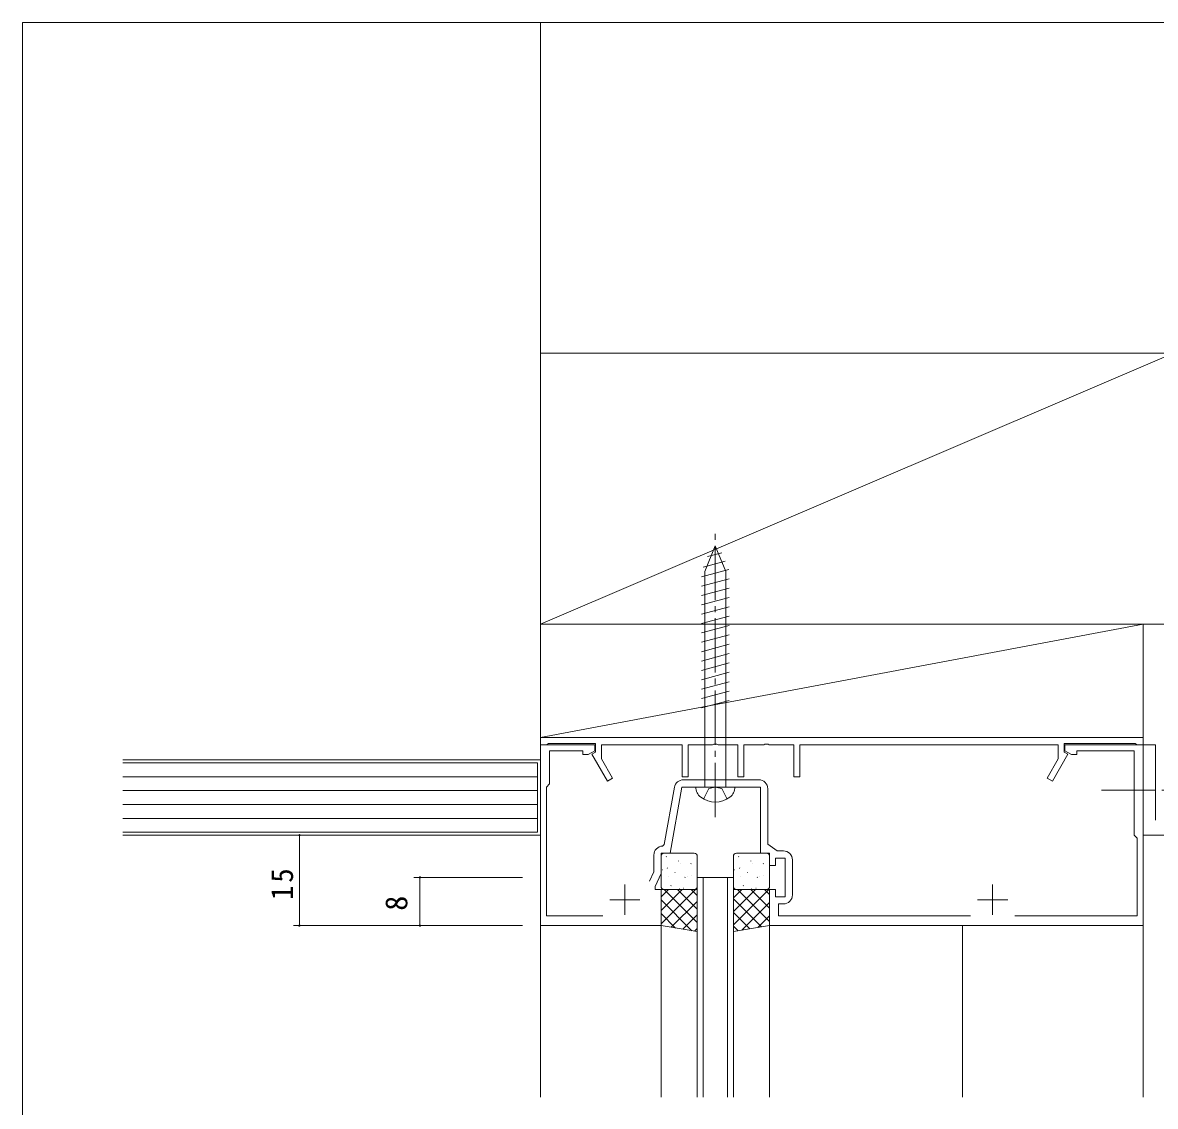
# Model space of a CAD drawing. Units: millimetres on the paper. Extents: x -420 to 373, y -297 to 267.
# Drawn here: x -417.7 to -229.8, y 84.5 to 264.4 of the extents above; entities that cross this region are included whole.
import ezdxf
from ezdxf.enums import TextEntityAlignment as Align

# ---------------------------------------------------------------- set-up
doc = ezdxf.new("R2010")
doc.units = ezdxf.units.MM
doc.linetypes.add('CHAIN2', pattern=[12, 9, -1, 1, -1])
doc.linetypes.add('DASHED3', pattern=[4, 3, -1])
for name, color, linetype, lineweight in [('0-1_YKK_ZWAK', 7, 'Continuous', 9), ('0-3_YKK_11', 7, 'Continuous', 9), ('0-4_YKK_12', 2, 'Continuous', 9), ('0-5_YSS_K', 3, 'Continuous', 9), ('0-6_YKK_13', 4, 'Continuous', 9), ('0-7_YKK_D', 6, 'Continuous', 9)]:
    doc.layers.add(name, color=color, linetype=linetype, lineweight=lineweight)
doc.styles.add('ＭＳ ゴシック', font='')
doc.styles.get('ＭＳ ゴシック').set_extended_font_data('MS Gothic')

msp = doc.modelspace()

# ---------------------------------------------------------------- linework, layer by layer
at = {"layer": '0-1_YKK_ZWAK'}
for p in [(-417.7, -260.6), (352.3, 264.4)]:
    msp.add_line(p, (-417.7, 264.4), dxfattribs=at)
at = {"layer": '0-3_YKK_11'}
for p, q in [((-331.783, 144.541), (-331.783, 145.741)), ((-331.783, 145.741), (-231.783, 145.741)), ((-330.437, 144.741), (-330.61, 144.641)), ((-322.683, 144.741), (-330.437, 144.741)), ((-322.683, 143.341), (-322.683, 144.741)), ((-244.883, 144.741), (-244.883, 143.341)), ((-233.13, 144.741), (-244.883, 144.741)), ((-232.957, 144.641), (-233.13, 144.741)), ((-231.783, 145.741), (-231.783, 144.541)), ((-331.783, 144.541), (-331.783, 114.541)), ((-322.783, 144.541), (-331.783, 144.541)), ((-330.783, 144.541), (-331.783, 144.541)), ((-330.61, 144.641), (-330.783, 144.541)), ((-330.283, 143.541), (-324.783, 143.541)), ((-330.283, 138.041), (-330.283, 143.541)), ((-324.783, 143.541), (-324.783, 142.911)), ((-324.783, 142.911), (-323.875, 142.911)), ((-323.875, 142.911), (-322.783, 143.541)), ((-323.293, 142.989), (-322.683, 143.341)), ((-320.696, 138.491), (-323.293, 142.989)), ((-322.783, 143.541), (-322.783, 144.541)), ((-321.683, 144.541), (-321.683, 142.201)), ((-308.283, 144.541), (-321.683, 144.541)), ((-308.283, 139.241), (-308.283, 144.541)), ((-307.283, 144.541), (-307.283, 139.241)), ((-303.242, 144.541), (-307.283, 144.541)), ((-303.058, 144.661), (-303.242, 144.541)), ((-302.508, 144.661), (-303.058, 144.661)), ((-302.325, 144.541), (-302.508, 144.661)), ((-299.033, 144.541), (-302.325, 144.541)), ((-299.033, 139.241), (-299.033, 144.541)), ((-298.033, 144.541), (-298.033, 139.241)), ((-294.742, 144.541), (-298.033, 144.541)), ((-294.558, 144.661), (-294.742, 144.541)), ((-294.008, 144.661), (-294.558, 144.661)), ((-293.825, 144.541), (-294.008, 144.661)), ((-289.783, 144.541), (-293.825, 144.541)), ((-289.783, 139.241), (-289.783, 144.541)), ((-288.783, 144.541), (-288.783, 139.241)), ((-245.883, 144.541), (-288.783, 144.541)), ((-244.274, 142.989), (-246.87, 138.491)), ((-245.883, 142.201), (-245.883, 144.541)), ((-244.883, 143.341), (-244.274, 142.989)), ((-244.783, 144.541), (-244.783, 143.541)), ((-231.783, 144.541), (-244.783, 144.541)), ((-244.783, 143.541), (-243.692, 142.911)), ((-243.692, 142.911), (-242.783, 142.911)), ((-242.783, 143.541), (-233.283, 143.541)), ((-242.783, 142.911), (-242.783, 143.541)), ((-233.283, 143.541), (-233.283, 129.541)), ((-232.783, 144.541), (-232.957, 144.641)), ((-231.783, 144.541), (-232.783, 144.541)), ((-231.783, 144.541), (-229.783, 144.541)), ((-231.783, 131.041), (-231.783, 144.541)), ((-231.783, 114.541), (-231.783, 144.541)), ((-229.783, 144.541), (-229.783, 132.041)), ((-321.683, 142.201), (-319.83, 138.991)), ((-247.737, 138.991), (-245.883, 142.201)), ((-307.283, 139.241), (-308.283, 139.241)), ((-298.033, 139.241), (-299.033, 139.241)), ((-288.783, 139.241), (-289.783, 139.241)), ((-330.783, 137.541), (-330.283, 138.041)), ((-330.783, 116.141), (-330.783, 137.541)), ((-319.83, 138.991), (-320.696, 138.491)), ((-309.569, 137.502), (-311.247, 127.988)), ((-310.283, 126.541), (-308.344, 137.541)), ((-308.344, 137.541), (-295.283, 137.541)), ((-295.583, 138.741), (-308.092, 138.741)), ((-295.283, 137.541), (-295.283, 126.541)), ((-294.083, 128.041), (-294.083, 137.241)), ((-246.87, 138.491), (-247.737, 138.991)), ((-231.783, 129.541), (-231.783, 131.041)), ((-311.247, 127.988), (-311.532, 127.74)), ((-292.512, 126.941), (-294.083, 128.041)), ((-233.283, 129.541), (-232.783, 129.041)), ((-232.783, 129.041), (-232.783, 116.141)), ((-211.783, 129.541), (-231.783, 129.541)), ((-312.983, 126.241), (-312.983, 123.452)), ((-311.783, 126.541), (-310.283, 126.541)), ((-311.783, 123.186), (-311.783, 126.541)), ((-295.283, 126.541), (-293.783, 126.541)), ((-293.783, 126.541), (-293.783, 124.541)), ((-291.483, 126.941), (-292.512, 126.941)), ((-293.783, 124.541), (-292.783, 124.541)), ((-292.783, 125.741), (-291.183, 125.741)), ((-292.783, 124.541), (-292.783, 125.741)), ((-291.183, 125.741), (-291.183, 119.341)), ((-289.983, 119.641), (-289.983, 125.441)), ((-312.983, 123.452), (-313.69, 121.937)), ((-312.783, 121.041), (-311.783, 123.186)), ((-317.783, 121.341), (-317.783, 116.341)), ((-312.783, 120.541), (-312.783, 121.041)), ((-311.783, 120.541), (-312.783, 120.541)), ((-311.783, 114.541), (-311.783, 120.541)), ((-293.783, 120.541), (-293.783, 114.541)), ((-292.783, 120.541), (-293.783, 120.541)), ((-292.783, 119.341), (-292.783, 120.541)), ((-256.783, 121.341), (-256.783, 116.341)), ((-320.283, 118.841), (-315.283, 118.841)), ((-291.183, 119.341), (-292.783, 119.341)), ((-259.283, 118.841), (-254.283, 118.841)), ((-292.283, 118.141), (-291.483, 118.141)), ((-292.283, 116.141), (-292.283, 118.141)), ((-321.467, 116.141), (-330.783, 116.141)), ((-260.467, 116.141), (-292.283, 116.141)), ((-232.783, 116.141), (-253.1, 116.141)), ((-331.783, 114.541), (-311.783, 114.541)), ((-293.783, 114.541), (-231.783, 114.541))]:
    msp.add_line(p, q, dxfattribs=at)
for centre, start, end in [((-308.092, 137.241), 90, 169.99998), ((-295.583, 137.241), 0, 89.99998), ((-311.483, 126.241), 91.8726, 179.99998), ((-291.483, 125.441), 0, 89.99998), ((-291.483, 119.641), 270, 359.99998)]:
    msp.add_arc(centre, 1.5, start, end, dxfattribs=at)
at = {"layer": '0-4_YKK_12'}
for p, q in [((-331.783, 86.041), (-331.783, 144.542)), ((-261.783, 144.54), (-270.503, 144.541)), ((-231.783, 86.041), (-231.783, 144.54)), ((-305.783, 86.041), (-305.783, 122.542)), ((-305.783, 122.542), (-299.783, 122.542)), ((-304.783, 122.542), (-304.783, 86.041)), ((-300.783, 86.041), (-300.783, 122.542)), ((-299.783, 122.542), (-299.783, 86.041)), ((-311.783, 86.041), (-311.783, 114.542)), ((-293.783, 86.041), (-293.783, 114.542)), ((-261.783, 86.041), (-261.783, 114.541))]:
    msp.add_line(p, q, dxfattribs=at)
at = {"layer": '0-5_YSS_K'}
for p, q in [((-331.783, 219.541), (-331.783, 264.4)), ((-331.783, 209.541), (-331.783, 264.4)), ((-331.783, 164.541), (-226.783, 209.541)), ((-231.783, 164.541), (-331.783, 145.741)), ((-332.283, 139.241), (-401.101, 139.241)), ((-332.283, 136.941), (-401.101, 136.941)), ((-332.283, 134.641), (-401.101, 134.641)), ((-332.283, 132.341), (-401.101, 132.341))]:
    msp.add_line(p, q, dxfattribs=at)
msp.add_lwpolyline([(-226.783, 164.541), (-226.783, 209.541), (-331.783, 209.541), (-331.783, 164.541)], close=True, dxfattribs=at)
for points in [[(-331.783, 164.541), (-331.783, 145.741), (-231.783, 145.741)], [(-331.783, 164.541), (-231.783, 164.541), (-231.783, 145.741)], [(-401.101, 142.041), (-331.783, 142.041), (-331.783, 129.541), (-401.101, 129.541)], [(-401.101, 141.541), (-332.283, 141.541), (-332.283, 130.041), (-401.101, 130.041)]]:
    msp.add_lwpolyline(points, dxfattribs=at)
at = {"layer": '0-6_YKK_13', "linetype": 'CHAIN2'}
for p, q in [((-302.783, 132.541), (-302.783, 180.041)), ((-238.734, 137.041), (-224.876, 137.041))]:
    msp.add_line(p, q, dxfattribs=at)
at = {"layer": '0-6_YKK_13'}
for p, q in [((-302.783, 177.541), (-304.533, 173.316)), ((-302.783, 177.541), (-301.033, 173.316)), ((-302.783, 177.541), (-301.033, 173.316)), ((-304.826, 174.048), (-301.149, 175.033)), ((-304.102, 175.794), (-301.728, 176.431)), ((-305.083, 172.426), (-300.57, 173.635)), ((-304.533, 137.541), (-304.533, 173.316)), ((-301.033, 137.541), (-301.033, 173.316)), ((-305.083, 170.873), (-300.483, 172.105)), ((-305.083, 169.32), (-300.483, 170.552)), ((-305.083, 167.767), (-300.483, 169)), ((-305.083, 166.214), (-300.483, 167.447)), ((-305.083, 164.661), (-300.483, 165.894)), ((-305.083, 163.108), (-300.483, 164.341)), ((-305.083, 161.555), (-300.483, 162.788)), ((-305.083, 160.002), (-300.483, 161.235)), ((-305.083, 158.449), (-300.483, 159.682)), ((-305.083, 156.897), (-300.483, 158.129)), ((-305.083, 155.344), (-300.483, 156.576)), ((-305.083, 153.791), (-300.483, 155.023)), ((-305.083, 152.238), (-300.483, 153.47)), ((-305.083, 150.685), (-300.483, 151.917)), ((-299.533, 137.541), (-306.033, 137.541)), ((-311.783, 126.042), (-311.783, 121.042)), ((-306.283, 126.542), (-311.283, 126.542)), ((-310.939, 125.978), (-310.895, 126.002)), ((-305.783, 121.042), (-305.783, 126.042)), ((-299.783, 126.042), (-299.783, 121.042)), ((-294.283, 126.542), (-299.283, 126.542)), ((-298.939, 125.978), (-298.895, 126.002)), ((-293.783, 121.042), (-293.783, 126.042)), ((-310.747, 124.034), (-310.701, 124.122)), ((-308.914, 125.244), (-308.871, 125.268)), ((-308.601, 124.824), (-308.594, 124.832)), ((-306.838, 124.812), (-306.794, 124.836)), ((-298.747, 124.034), (-298.701, 124.122)), ((-296.914, 125.244), (-296.871, 125.268)), ((-296.601, 124.824), (-296.594, 124.832)), ((-294.838, 124.812), (-294.794, 124.836)), ((-311.582, 123.787), (-311.538, 123.811)), ((-310.576, 122.619), (-310.569, 122.627)), ((-309.506, 123.354), (-309.462, 123.378)), ((-307.858, 122.509), (-307.811, 122.597)), ((-307.481, 122.62), (-307.437, 122.644)), ((-306.815, 122.804), (-306.808, 122.812)), ((-299.582, 123.787), (-299.538, 123.811)), ((-298.576, 122.619), (-298.569, 122.627)), ((-297.506, 123.354), (-297.462, 123.378)), ((-295.858, 122.509), (-295.811, 122.597)), ((-295.481, 122.62), (-295.437, 122.644)), ((-294.815, 122.804), (-294.808, 122.812)), ((-311.783, 119.298), (-310.539, 120.542)), ((-311.783, 117.053), (-308.294, 120.542)), ((-311.783, 114.808), (-306.049, 120.542)), ((-305.783, 115.04), (-311.285, 120.542)), ((-311.283, 120.542), (-306.283, 120.542)), ((-310.149, 121.163), (-310.105, 121.187)), ((-305.783, 117.285), (-309.04, 120.542)), ((-308.756, 120.637), (-308.75, 120.644)), ((-308.072, 120.73), (-308.028, 120.754)), ((-305.783, 119.53), (-306.795, 120.542)), ((-299.783, 119.13), (-298.372, 120.542)), ((-299.783, 116.885), (-296.127, 120.542)), ((-299.783, 114.64), (-293.882, 120.542)), ((-299.283, 120.542), (-294.283, 120.542)), ((-293.783, 115.208), (-299.118, 120.542)), ((-298.149, 121.163), (-298.105, 121.187)), ((-293.783, 117.453), (-296.873, 120.542)), ((-296.756, 120.637), (-296.75, 120.644)), ((-296.072, 120.73), (-296.028, 120.754)), ((-293.783, 119.698), (-294.628, 120.542)), ((-306.68, 113.691), (-311.783, 118.795)), ((-310.087, 114.259), (-305.783, 118.563)), ((-295.137, 114.316), (-299.783, 118.962)), ((-298.407, 113.771), (-293.783, 118.395)), ((-309.374, 114.14), (-311.783, 116.55)), ((-297.062, 113.996), (-299.783, 116.717)), ((-308.162, 113.938), (-305.783, 116.317)), ((-295.713, 114.22), (-293.783, 116.15)), ((-306.238, 113.618), (-305.783, 114.072)), ((-298.986, 113.675), (-299.783, 114.472))]:
    msp.add_line(p, q, dxfattribs=at)
at = {"layer": '0-6_YKK_13', "linetype": 'DASHED3'}
for p, q in [((-304.733, 135.549), (-303.876, 137.269)), ((-302.783, 137.541), (-303.876, 137.269)), ((-302.783, 137.541), (-301.691, 137.269)), ((-300.833, 135.549), (-301.691, 137.269))]:
    msp.add_line(p, q, dxfattribs=at)
at = {"layer": '0-6_YKK_13'}
for points in [[(-305.783, 113.542), (-311.783, 114.542), (-311.783, 120.542), (-305.783, 120.542)], [(-299.783, 113.542), (-293.783, 114.542), (-293.783, 120.542), (-299.783, 120.542)]]:
    msp.add_lwpolyline(points, close=True, dxfattribs=at)
for centre, radius, start, end in [((-303.933, 137.529), 2.1, 179.66112, 232.75082), ((-301.633, 137.529), 2.1, 307.24916, 0.33887), ((-302.783, 139.041), 4, 232.75082, 307.24916), ((-311.283, 126.042), 0.5, 90, 180), ((-306.283, 126.042), 0.5, 0, 90), ((-299.283, 126.042), 0.5, 90, 180), ((-294.283, 126.042), 0.5, 0, 90), ((-311.283, 121.042), 0.5, 180, 270), ((-306.283, 121.042), 0.5, 270, 0), ((-299.283, 121.042), 0.5, 180, 270), ((-294.283, 121.042), 0.5, 270, 0)]:
    msp.add_arc(centre, radius, start, end, dxfattribs=at)
at = {"layer": '0-7_YKK_D'}
for p, q in [((-334.783, 129.541), (-372.784, 129.541)), ((-371.783, 114.541), (-371.784, 129.541)), ((-334.783, 122.542), (-352.783, 122.542)), ((-351.783, 114.541), (-351.783, 122.542)), ((-334.783, 114.541), (-372.783, 114.541)), ((-334.783, 114.541), (-352.783, 114.541))]:
    msp.add_line(p, q, dxfattribs=at)
for centre, start, end in [((-371.784, 129.541), 90.00063, 270.00063), ((-371.784, 129.541), 270.00063, 90.00063), ((-351.783, 122.542), 90, 270), ((-351.783, 122.542), 270, 90), ((-371.783, 114.541), 90.00063, 270.00063), ((-371.783, 114.541), 270.00063, 90.00063), ((-351.783, 114.541), 90, 270), ((-351.783, 114.541), 270, 90)]:
    msp.add_arc(centre, 0.106, start, end, dxfattribs=at)

# ---------------------------------------------------------------- texts
at = {"layer": '0-7_YKK_D', "color": 3, "style": 'ＭＳ ゴシック'}
msp.add_text('8', height=3.666, rotation=90, dxfattribs=at).set_placement((-352.783, 117.007), align=Align.BOTTOM_LEFT)
at = {"layer": '0-7_YKK_D', "color": 3, "insert": (-372.783, 118.8), "char_height": 3.666, "attachment_point": 7, "rotation": 90.001, "style": 'ＭＳ ゴシック'}
msp.add_mtext('\\T1.21;\\W0.95;15', dxfattribs=at)

doc.saveas('drawing.dxf')
